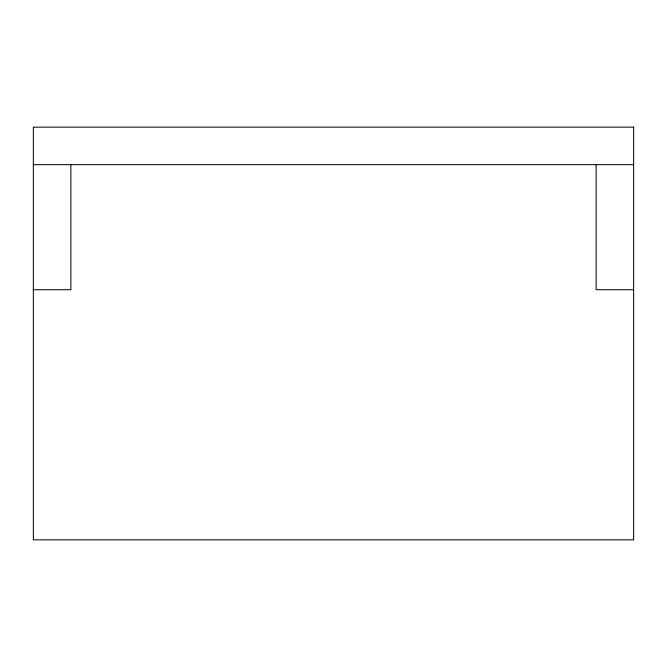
<?xml version="1.0" encoding="UTF-8"?>
<svg xmlns="http://www.w3.org/2000/svg" width="667" height="667" viewBox="0 0 667 667"><rect width="100%" height="100%" fill="white"/><g stroke="black" fill="none" stroke-linecap="round" stroke-linejoin="round"><path stroke-width="1" d="M33.35 164.666L633.65 164.666M33.35 289.728L70.869 289.728L70.869 164.666M633.65 289.728L596.131 289.728L596.131 164.666M633.65 127.147L33.35 127.147L33.35 539.853L633.65 539.853L633.65 127.147"/></g></svg>
